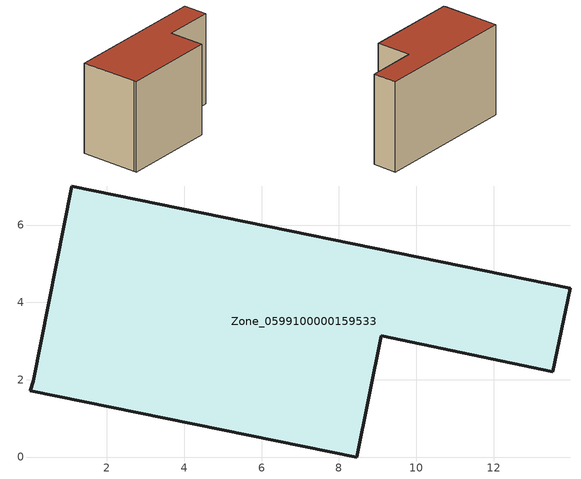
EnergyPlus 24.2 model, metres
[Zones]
Zone_0599100000159533
 floor ground (C_G): 0.02,1.72 0.09,1.96 1.09,7.01 13.98,4.37 13.53,2.21 9.1,3.13 8.46,0 z0
 wall outside (C_F): 9.1,3.13 13.53,2.21 13.98,4.37 1.09,7.01 0.09,1.96 0.02,1.72 8.46,0 9.1,3.13 z0:8.27
 roof outside (C_R): 0.09,1.96 0.02,1.72 8.46,0 9.1,3.13 13.53,2.21 13.98,4.37 1.09,7.01 z8.27
[BUILDING]
Pand.0599100000159533: North Axis=0; Terrain=City; Loads Convergence Tolerance Value=0.04; Temperature Convergence Tolerance Value=0.4; Solar Distribution=FullExterior; Maximum Number of Warmup Days=25; Minimum Number of Warmup Days=1
[Site:Location]
Rotterdam.The.Hague.AP_ZH_NLD Design_Conditions: Latitude=51.96; Longitude=4.45; Time Zone=1; Elevation=-4.5
[SITE:GROUNDTEMPERATURE:BUILDINGSURFACE]
18, 18, 18, 18, 18, 18, 18, 18, 18, 18, 18, 18
[MATERIAL] Thermal Absorptance=0.9; Solar Absorptance=0.7; Visible Absorptance=0.7
Name | Roughness | Thickness | Conductivity | Density | Specific Heat
G.TI.1975-1991 | MediumSmooth | 0.15 | 0.288461 | 540 | 1210
F.TI.1975-1991 | Rough | 0.3 | 0.230769 | 1920 | 840
R.TI.1975-1991 | MediumRough | 0.2 | 0.153846 | 1500 | 1000
[CONSTRUCTION]
C_G: G.TI.1975-1991
C_F: F.TI.1975-1991
C_R: R.TI.1975-1991
[ZONE]
Zone_0599100000159533: Type=1; Multiplier=1; Ceiling Height=Autocalculate; Volume=Autocalculate; Floor Area=autocalculate; Part of Total Floor Area=Yes
[ZONEINFILTRATION:DESIGNFLOWRATE]
Infil_Zone_0599100000159533: Zone or ZoneList or Space or SpaceList=Zone_0599100000159533; Schedule=AlwaysOn; Design Flow Rate Calculation Method=Flow/Area; Flow Rate per Floor Area=0.003; Constant Term Coefficient=1; Temperature Term Coefficient=0; Velocity Term Coefficient=0; Velocity Squared Term Coefficient=0
[HVACTEMPLATE:ZONE:IDEALLOADSAIRSYSTEM]
Zone_0599100000159533: Maximum Heating Supply Air Temperature=50; Minimum Cooling Supply Air Temperature=13; Maximum Heating Supply Air Humidity Ratio=0.0156; Minimum Cooling Supply Air Humidity Ratio=0.0077; Heating Limit=NoLimit; Cooling Limit=NoLimit; Dehumidification Control Type=ConstantSensibleHeatRatio; Cooling Sensible Heat Ratio=0.7; Dehumidification Setpoint=60; Humidification Control Type=None; Humidification Setpoint=30; Outdoor Air Method=None; Outdoor Air Flow Rate per Person=0.00944; Outdoor Air Flow Rate per Zone Floor Area=0; Outdoor Air Flow Rate per Zone=0; Demand Controlled Ventilation Type=None; Outdoor Air Economizer Type=NoEconomizer; Heat Recovery Type=None; Sensible Heat Recovery Effectiveness=0.7; Latent Heat Recovery Effectiveness=0.65
[ZONECONTROL:THERMOSTAT]
ThermostatControl_Zone_0599100000159533: Zone or ZoneList=Zone_0599100000159533; Control Type Schedule=DualSetpointControlType; Control 1=Thermostat_Zone_0599100000159533; Temperature Difference Between Cutout And Setpoint=0
[THERMOSTATSETPOINT:DUALSETPOINT]
Thermostat_Zone_0599100000159533: Heating Setpoint Temperature Schedule=HeatingSetpoint_Zone_0599100000159533; Cooling Setpoint Temperature Schedule=CoolingSetpoint_Zone_0599100000159533
[SCHEDULE:COMPACT]
HeatingSetpoint_Zone_0599100000159533: Through: 12/31, For: AllDays, Until: 24:00, 21
CoolingSetpoint_Zone_0599100000159533: Through: 12/31, For: AllDays, Until: 24:00, 24
DualSetpointControlType: Through: 12/31, For: AllDays, Until: 24:00, 4
AlwaysOn: Through: 12/31, For: AllDays, Until: 24:00, 1
